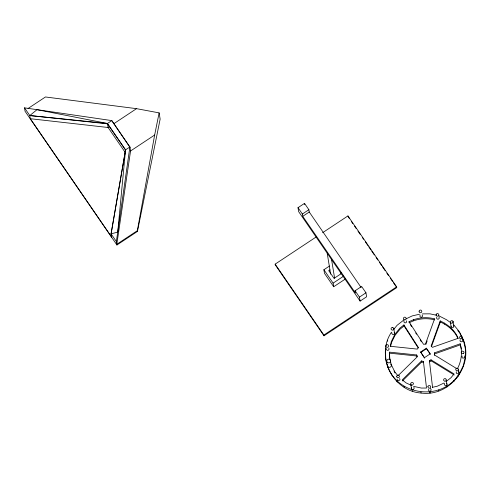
<?xml version="1.0" encoding="UTF-8"?>
<svg xmlns="http://www.w3.org/2000/svg" width="490" height="490" viewBox="0 0 490 490"><rect width="100%" height="100%" fill="white"/><g stroke="black" fill="none" stroke-linecap="round" stroke-linejoin="round"><path stroke-width="0.73" d="M453.844 324.956L459.442 331.804L463.338 339.717C473.904 366.269 449.355 397.041 421.075 393.029C392.692 391.167 375.432 355.697 391.467 332.22M385.71 358.6L385.55 348.764M465.494 358.11L465.329 348.274M389.544 357.094L389.55 352.145L416.696 354.974L417.339 356.738L397.966 375.787L394.842 371.916L391.332 364.799L391.504 365.84L389.544 357.094L389.715 358.135L389.55 352.145M111.604 237.025L30.313 118.715L29.798 115.548L37.032 109.674L107.445 123.474L125.556 149.836L117.729 232.113L111.083 233.853L111.647 237.289M446.341 379.885L446.304 380.234A1.378 1.348 -9.3 0 1 444.651 381.257L443.64 380.344A1.378 1.348 -9.3 0 1 445.9 378.948L447.033 384.681A1.378 1.348 -9.3 0 1 445.379 385.71L444.369 384.797A1.378 1.348 -9.3 0 1 444.675 383.48M406.137 318.812L405.977 317.826L405.101 317.195A1.378 1.348 -9.3 0 0 403.448 318.224L403.411 318.574A1.378 1.348 -9.3 0 0 406.137 318.812L412.213 315.903L419.514 314.231M457.274 368.946C461.494 361.418 462.585 352.114 460.196 343.821L434.477 352.867L434.287 354.846L456.631 368.554M434.52 355.226L434.477 352.867M459.932 333.488L463.54 340.881L463.338 339.717M397.212 379.107L397.163 379.456A1.378 1.348 -9.3 0 0 398.192 380.755L399.742 380.111A1.378 1.348 -9.3 0 0 399.522 378.482M116.939 244.994L116.375 241.564L129.899 146.963L111.787 120.601L24.5 107.843L25.064 111.273L116.939 244.994L137.451 231.409L160.144 119.101L159.128 112.884L136.538 108.664L45.454 96.971L28.053 108.492M116.375 241.564L111.083 233.853L125.556 149.836L129.899 146.963L130.554 150.981L116.822 244.277L137.335 230.692L154.65 135.026L159.128 112.884M111.083 233.853L125.556 149.836M411.508 387.78L411.569 388.815A1.378 1.348 -9.3 0 0 413.407 389.434L414.185 388.313A1.378 1.348 -9.3 0 0 413.86 387.333M391.32 341.548L390.23 346.283L417.345 349.107L418.411 347.502L403.919 324.944L399.932 328.079L394.885 334.303L391.32 341.548L391.492 342.59L390.555 346.644M385.538 357.559C389.403 394.18 440.234 404.501 459.332 373.705L463.313 365.663L465.322 357.069M434.55 318.868L425.455 344.084L423.556 344.329L409.021 321.777C416.727 317.618 426.104 316.571 434.55 318.868L434.722 319.903C426.276 317.606 416.892 318.653 409.193 322.812L409.021 321.777M425.877 344.427L427.145 340.924M440.179 320.919L431.127 346.038L432.437 347.337L458.168 338.284C454.934 330.248 447.921 324.441 440.179 320.919L440.351 321.954L431.555 346.357M436.762 317.238L436.596 317.924A1.378 1.348 -9.3 0 0 438.385 319.155L439.322 318.157L438.918 316.871M391.492 342.59L395.05 335.338L400.097 329.121L404.091 325.985L403.919 324.944M420.12 315.021L419.918 316.356A1.378 1.348 -9.3 0 0 422.564 316.05L422.135 314.868M393.801 329.335L397.078 325.305L404.109 319.774M421.565 360.91L421.737 361.945L423.605 362.612L423.434 361.577L421.565 360.91L402.253 379.897L406.198 382.96L411.496 385.422M402.419 380.938L421.737 361.945M446.366 381.349L451.027 377.68L454.046 373.944L430.998 359.807L429.412 360.787L432.584 387.59M430.998 359.807L431.169 360.842L430.434 361.442L429.577 361.828L429.412 360.787M24.5 107.843L29.798 115.548L107.445 123.474L111.787 120.601L129.954 147.319M109.344 126.677L108.1 127.498L30.313 118.715M113.711 123.78L136.538 108.664M130.554 150.981L154.65 135.026M298.006 207.68L302.367 214.026L302.74 216.317L355.471 293.057L355.091 290.766L361.608 286.454L365.963 292.8L366.618 296.775L360.101 301.087L298.661 211.656L298.006 207.68L304.523 203.368L308.878 209.714L309.251 212.005L361.118 287.483M302.367 214.026L308.878 209.714M302.74 216.317L309.251 212.005M322.622 232.695L347.937 215.931L396.661 286.84L396.784 287.593L324 335.797L275.276 264.888L275.153 264.135L316.295 236.891M345.566 278.871L333.69 286.736L324.49 273.34L323.896 269.739L329.525 266.015M329.954 269.831L328.729 270.639L334.058 278.394L341.408 273.53M333.69 286.736L333.102 283.134L343.723 276.097M360.101 301.087L359.452 297.112L365.963 292.8M324 335.797L323.872 335.044L396.661 286.84M420.604 352.016L426.392 348.182L430.269 353.817L424.481 357.651L424.56 358.166L420.604 352.016L424.481 357.651M420.69 352.531L426.478 348.696L426.392 348.182M443.952 383.039L437.331 386.2L432.499 387.308M434.648 353.909L460.367 344.856L460.196 343.821M465.5 349.309L463.558 340.74M422.472 313.882L429.963 313.839L436.468 315.254M389.721 353.18L416.868 356.01L416.972 356.616M29.798 115.548L107.5 123.835L125.612 150.197M413.48 386.347L421.357 388.062L426.521 388.031L423.434 361.577M438.838 315.799L446.647 319.786L450.849 322.8M440.351 321.954C447.848 325.403 454.781 330.928 458.034 338.7M431.169 360.842L454.212 374.985M458.309 371.346L458.989 372.553A1.378 1.348 -9.3 0 1 457.917 373.827L456.845 373.631L456.27 372.823A1.378 1.348 -9.3 0 1 456.447 371.8M464.318 355.942L464.398 356.016A1.378 1.348 -9.3 0 1 464.177 357.914L462.811 358.123A1.378 1.348 -9.3 0 1 462.205 356.065M430.655 388.821L430.624 388.791A1.378 1.348 -9.3 0 0 430.312 388.607M446.629 383.394L447.07 384.332M457.746 330.56L459.614 332.839M349.358 218.571L347.937 215.931M351.514 221.707L352.806 223.587M354.527 226.098L356.255 228.61M357.982 231.121L360.138 234.257M362.288 237.393L363.586 239.279M365.307 241.784L367.898 245.551M368.756 246.807L370.912 249.943M371.775 251.199L374.36 254.965M376.087 257.477L377.815 259.982M379.536 262.493L381.692 265.629M382.555 266.885L385.14 270.651M386.867 273.163L388.588 275.674M390.316 278.179L392.472 281.321M393.335 282.577L395.92 286.338M426.478 348.696L430.349 354.337M355.091 290.766L359.452 297.112M323.896 269.739L333.102 283.134M275.153 264.135L323.872 335.044M125.348 152.604L108.1 127.498L107.445 123.474M410.412 324.717L411.637 326.616M415.71 332.961L416.524 334.229M420.187 339.931L421.412 341.836M404.091 325.985L418.178 347.912M394.052 371.016L395.007 372.957M463.509 340.752L463.289 339.607M406.467 320.821L406.627 321.801A1.378 1.348 -9.3 0 1 403.901 321.562L403.938 321.213A1.378 1.348 -9.3 0 1 404.06 320.883M410.724 384.025L410.841 384.362A1.378 1.348 -9.3 0 0 412.678 384.981L413.456 383.86A1.378 1.348 -9.3 0 0 410.945 383.015L410.724 384.025L411.453 388.478M460.367 344.856L461.323 348.978M463.313 365.663L463.485 366.704M453.036 321.556L453.765 326.009M459.332 373.705L459.504 374.74M458.475 369.264L458.989 372.553M450.384 322.322L451.112 326.775M457.991 375.358L458.162 376.4M456.643 377.018L456.815 378.06M444.442 323.094L444.614 324.129M453.795 380.528L453.967 381.569M446.764 386.059L446.929 387.1M438.66 389.924L438.832 390.965M429.895 391.939L430.061 392.974M429.84 391.939L430.012 392.98M413.431 319.658L413.603 320.693M416.696 354.974L416.868 356.01M420.904 391.994L421.075 393.029M412.145 390.089L412.31 391.13M404.048 386.322L404.219 387.357M393.788 328.502L394.517 332.949M397.231 381.949L397.065 380.908L397.194 381.918M387.559 340.17L387.725 341.205M391.424 374.029L391.596 375.071M387.535 366.128L387.7 367.163M340.887 272.428L341.132 273.922M331.559 259.541L334.621 278.234M327.204 253.201L330.627 274.131M304.523 203.368L304.737 204.691M137.335 230.692L137.451 231.409M459.412 373.607L459.577 374.654M388.741 348.133A1.378 1.348 -9.3 0 1 388.521 350.032L388.215 350.215A1.378 1.348 -9.3 0 1 386.843 350.074L386.579 349.829A1.378 1.348 -9.3 0 1 386.377 348.494M462.291 339.497A1.378 1.348 -9.3 0 1 462.744 340.771L462.627 341.107A1.378 1.348 -9.3 0 1 461.837 341.8L460.484 341.548A1.378 1.348 -9.3 0 1 460.349 339.644M428.499 389.323A1.378 1.348 -9.3 0 0 428.401 389.66L428.903 390.916A1.378 1.348 -9.3 0 0 430.845 390.683L431.12 389.642A1.286 1.256 -9.3 0 0 430.869 389.042M451.1 326.071A1.378 1.348 -9.3 0 0 453.152 327.541L453.82 326.358A1.378 1.348 -9.3 0 0 453.397 325.409M394.187 332.336A1.378 1.348 -9.3 0 1 392.766 334.554L391.829 333.568A1.378 1.348 -9.3 0 1 391.853 332.869M390.677 364.039A1.917 1.874 -9.3 0 1 390.983 366.551A1.917 1.874 -9.3 0 1 388.448 367.084A1.917 1.874 -9.3 0 1 387.7 364.664M427.911 386.671L428.413 387.927A1.378 1.348 -9.3 0 0 430.355 387.694L430.63 386.653A1.286 1.256 -9.3 0 0 430.165 385.832L430.165 385.832A1.378 1.348 -9.3 0 0 427.911 386.671M419.109 311.211L419.189 311.91A1.378 1.348 -9.3 0 0 421.835 311.597L421.333 310.348A1.378 1.348 -9.3 0 0 419.391 310.574L419.109 311.211M436.143 314.58L436.112 314.929A1.378 1.348 -9.3 0 0 438.832 315.168L438.679 314.188L437.797 313.557A1.378 1.348 -9.3 0 0 436.143 314.58M453.091 321.906L452.423 323.094A1.378 1.348 -9.3 0 1 450.506 321.293L451.688 320.589A1.378 1.348 -9.3 0 1 453.091 321.906M396.722 376.112L396.68 376.467A1.378 1.348 -9.3 0 0 397.702 377.759L399.252 377.122A1.378 1.348 -9.3 0 0 398.058 375.101L396.722 376.112M462.254 337.782L462.137 338.118A1.378 1.348 -9.3 0 1 461.347 338.804L459.994 338.559A1.378 1.348 -9.3 0 1 459.859 336.655L461.163 336.207A1.378 1.348 -9.3 0 1 462.254 337.782M386.622 344.758L386.31 344.942A1.378 1.348 -9.3 0 0 386.089 346.84L386.353 347.085A1.378 1.348 -9.3 0 0 387.725 347.226L388.031 347.043A1.378 1.348 -9.3 0 0 388.252 345.144A1.299 1.268 -9.3 0 0 387.37 344.66L386.622 344.758M463.448 353.462L462.082 353.67A1.378 1.348 -9.3 0 1 462.382 351.079L463.669 351.563A1.378 1.348 -9.3 0 1 463.448 353.462M456.815 368.204L456.478 368.333A1.378 1.348 -9.3 0 0 455.78 369.827L456.355 370.642L457.427 370.838A1.378 1.348 -9.3 0 0 458.505 369.564L458.138 368.596L456.815 368.204M392.496 327.461L392.141 327.491A1.378 1.348 -9.3 0 0 391.1 329.115L392.037 330.101A1.378 1.348 -9.3 0 0 393.458 327.884L392.496 327.461M387.866 362.71A1.917 1.874 -9.3 0 0 390.61 360.867A1.917 1.874 -9.3 0 0 387.621 359.476A1.917 1.874 -9.3 0 0 387.866 362.71"/></g></svg>
